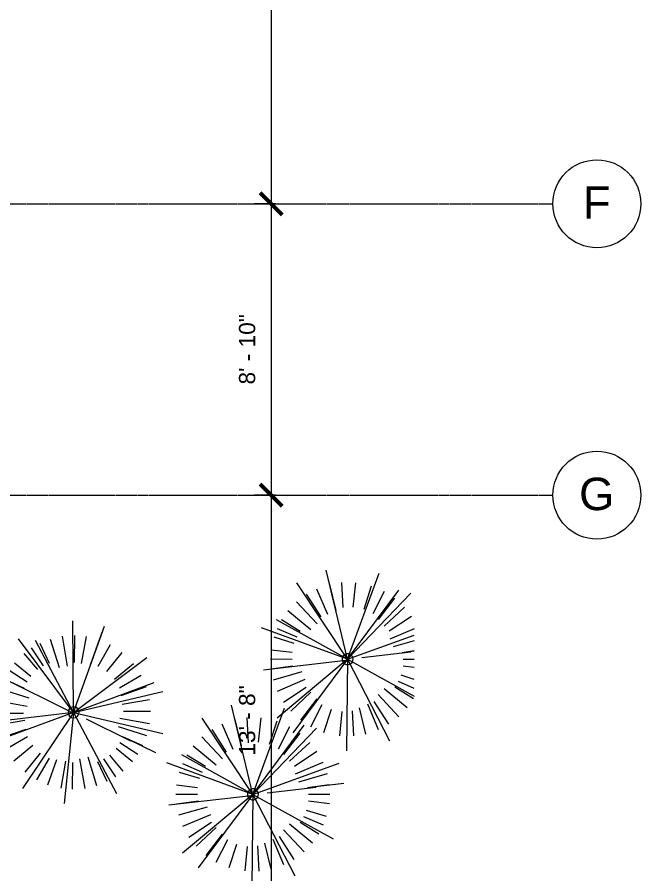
# Model space of a CAD drawing. Header units: inches. Extents: x 30 to 2293, y -1876 to -115.
# Drawn here: x 2065.7 to 2292.6, y -1148.2 to -836.6 of the extents above; entities that cross this region are included whole.
import ezdxf

# ---------------------------------------------------------------- set-up
doc = ezdxf.new("R2010")
doc.units = ezdxf.units.IN
doc.header["$MEASUREMENT"] = 0
doc.linetypes.add('Grid Line 1_2_', pattern=[0.875, 0.5, -0.125, 0.125, -0.125])
for name, color, linetype, lineweight in [('A-ANNO-DIMS', 211, 'Continuous', 9), ('A-ANNO-DIMS-64', 211, 'Continuous', 9), ('L-PLNT', 71, 'Continuous', 9), ('S-GRID', 1, 'Continuous', 9), ('S-GRID-IDEN', 1, 'Continuous', 9)]:
    doc.layers.add(name, color=color, linetype=linetype, lineweight=lineweight)
doc.styles.add('Arial', font='arial.ttf', dxfattribs={"height": 5.901198})
doc.styles.add('Arial_1', font='arial.ttf', dxfattribs={"height": 11.802395})
doc.dimstyles.new('Linear_-_3_32__Arial_3', dxfattribs={"dimscale": 12, "dimtxt": 6, "dimasz": 0.666667, "dimexe": 0.5, "dimexo": 0.333333, "dimgap": 0.333333, "dimtad": 1, "dimdec": 0, "dimzin": 1, "dimdsep": 46, "dimlunit": 4, "dimtxsty": 'Arial', "dimblk1": 'OBLIQUE', "dimblk2": 'OBLIQUE', "dimsah": 1, "dimcen": 0.09, "dimdle": 0.5, "dimazin": 0, "dimtfac": 1, "dimtdec": 4, "dimtix": 1, "dimtmove": 0, "dimatfit": 3, "dimfxl": 1, "dimtvp": 1, "dimfrac": 2, "dimtolj": 1, "dimtzin": 0, "dimarcsym": 2})

# ---------------------------------------------------------------- blocks, each defined once
blk = doc.blocks.new('RPC Shrub - Thevetia 5_-6_-453034-Floor Plan - Office Annex')
at = {"layer": 'L-PLNT', "color": 252}
for p, q in [((0, 0), (4.76, 33)), ((0, 0), (-14.27, 30.13)), ((0, 0), (13.06, 28.42)), ((0, 0), (17.61, 28.31)), ((-13.3, 27.78), (-8.64, 18.07)), ((-12.09, 25.26), (-7.86, 16.43)), ((-7.96, 26.84), (-5.59, 18.01)), ((-2.95, 27.84), (-2.02, 18.97)), ((2.95, 27.84), (2.02, 18.97)), ((7.96, 26.84), (5.59, 18.01)), ((12.09, 25.26), (7.86, 16.43)), ((0, 0), (-23.79, 23.36)), ((-16.33, 22.75), (-10.57, 14.53)), ((16.33, 22.75), (10.57, 14.53)), ((-19.56, 20.03), (-12.68, 13.05)), ((19.56, 20.03), (12.68, 13.05)), ((-22.54, 16.61), (-13.53, 10.3)), ((0, 0), (28.36, 17.54)), ((22.54, 16.61), (13.53, 10.3)), ((-24.88, 12.85), (-15.27, 7.81)), ((24.88, 12.85), (15.27, 7.81)), ((31.57, 10.71), (20.84, 7.07)), ((0, 0), (-28.22, 8.69)), ((-26.46, 9.16), (-18.94, 6.43)), ((4.91, 1.65), (22, 7.37)), ((26.46, 9.16), (18.94, 6.43)), ((0, 0), (-33, 4.76)), ((-27.42, 5.69), (-19.78, 4.12)), ((27.42, 5.69), (19.78, 4.12)), ((-27.9, 2.4), (-20.28, 1.69)), ((0, 0), (-20.61, -26.21)), ((0, 0), (-13.93, -30.29)), ((0, 0), (31.86, -9.81)), ((0, 0), (21.02, -25.88)), ((0, 0), (6.52, -32.7)), ((27.9, 2.4), (20.28, 1.69)), ((-29.1, -10.08), (0.46, -0.17)), ((-27.9, -2.4), (-20.28, -1.69)), ((27.9, -2.4), (20.28, -1.69)), ((-27.42, -5.69), (-19.78, -4.12)), ((27.42, -5.69), (19.78, -4.12)), ((-26.46, -9.16), (-18.94, -6.43)), ((-24.88, -12.85), (-15.27, -7.81)), ((24.88, -12.85), (15.27, -7.81)), ((26.46, -9.16), (18.94, -6.43)), ((-22.54, -16.61), (-13.53, -10.3)), ((22.54, -16.61), (13.53, -10.3)), ((-19.56, -20.03), (-12.68, -13.05)), ((-16.33, -22.75), (-10.57, -14.53)), ((16.33, -22.75), (10.57, -14.53)), ((19.56, -20.03), (12.68, -13.05)), ((-12.09, -25.26), (-7.86, -16.43)), ((-7.96, -26.84), (-5.59, -18.01)), ((7.96, -26.84), (5.59, -18.01)), ((12.09, -25.26), (7.86, -16.43)), ((-2.95, -27.84), (-2.02, -18.97)), ((2.95, -27.84), (2.02, -18.97))]:
    blk.add_line(p, q, dxfattribs=at)
for start, end in [(0, 180), (180, 0)]:
    blk.add_arc((0, 0), 2, start, end, dxfattribs=at)
blk = doc.blocks.new('RPC Shrub - Thevetia 5_-6_-V49-Floor Plan - Office Annex')
at = {"layer": 'L-PLNT', "color": 252}
for p, q in [((0, 0), (4.76, 33)), ((0, 0), (-14.27, 30.13)), ((0, 0), (13.06, 28.42)), ((0, 0), (17.61, 28.31)), ((-13.3, 27.78), (-8.64, 18.07)), ((-12.09, 25.26), (-7.86, 16.43)), ((-7.96, 26.84), (-5.59, 18.01)), ((-2.95, 27.84), (-2.02, 18.97)), ((2.95, 27.84), (2.02, 18.97)), ((7.96, 26.84), (5.59, 18.01)), ((12.09, 25.26), (7.86, 16.43)), ((0, 0), (-23.79, 23.36)), ((-16.33, 22.75), (-10.57, 14.53)), ((16.33, 22.75), (10.57, 14.53)), ((-19.56, 20.03), (-12.68, 13.05)), ((19.56, 20.03), (12.68, 13.05)), ((-22.54, 16.61), (-13.53, 10.3)), ((21.48, 15.86), (13.53, 10.3)), ((-24.88, 12.85), (-15.27, 7.81)), ((0, 0), (21.96, 13.58)), ((22.39, 11.54), (15.27, 7.81)), ((0, 0), (-28.22, 8.69)), ((-26.46, 9.16), (-18.94, 6.43)), ((4.91, 1.65), (22, 7.37)), ((23.14, 7.95), (18.94, 6.43)), ((23.16, 7.86), (20.84, 7.07)), ((0, 0), (-33, 4.76)), ((-27.42, 5.69), (-19.78, 4.12)), ((23.78, 4.94), (19.78, 4.12)), ((-27.9, 2.4), (-20.28, 1.69)), ((0, 0), (-20.61, -26.21)), ((0, 0), (-13.93, -30.29)), ((0, 0), (26.55, -8.17)), ((0, 0), (21.02, -25.88)), ((0, 0), (6.52, -32.7)), ((24.38, 2.07), (20.28, 1.69)), ((-29.1, -10.08), (0.46, -0.17)), ((-27.9, -2.4), (-20.28, -1.69)), ((25.28, -2.15), (20.28, -1.69)), ((-27.42, -5.69), (-19.78, -4.12)), ((25.96, -5.39), (19.78, -4.12)), ((-26.46, -9.16), (-18.94, -6.43)), ((-24.88, -12.85), (-15.27, -7.81)), ((24.88, -12.85), (15.27, -7.81)), ((26.46, -9.16), (18.94, -6.43)), ((-22.54, -16.61), (-13.53, -10.3)), ((22.54, -16.61), (13.53, -10.3)), ((-19.56, -20.03), (-12.68, -13.05)), ((-16.33, -22.75), (-10.57, -14.53)), ((16.33, -22.75), (10.57, -14.53)), ((19.56, -20.03), (12.68, -13.05)), ((-12.09, -25.26), (-7.86, -16.43)), ((-7.96, -26.84), (-5.59, -18.01)), ((7.96, -26.84), (5.59, -18.01)), ((12.09, -25.26), (7.86, -16.43)), ((-2.95, -27.84), (-2.02, -18.97)), ((2.95, -27.84), (2.02, -18.97))]:
    blk.add_line(p, q, dxfattribs=at)
for start, end in [(0, 180), (180, 0)]:
    blk.add_arc((0, 0), 2, start, end, dxfattribs=at)
blk = doc.blocks.new('Grid - Grid Head - Circle-50561-Floor Plan - Office Annex')
at = {"layer": 'S-GRID-IDEN', "color": 7}
blk.add_circle((0, 0), 0.25, dxfattribs=at)
blk = doc.blocks.new('Open Source Metal Building_Exterior_rvt-1-Floor Plan - Office Annex')
at = {"layer": 'S-GRID', "linetype": 'Grid Line 1_2_'}
for p, q in [((62.02, -904.46), (2260.57, -904.46)), ((62.02, -1010.46), (2260.57, -1010.46))]:
    blk.add_line(p, q, dxfattribs=at)
at = {"lineweight": 9}
for name, p, rotation in [('RPC Shrub - Thevetia 5_-6_-V49-Floor Plan - Office Annex', (2185.87, -1070.14), 348.0855123687214), ('RPC Shrub - Thevetia 5_-6_-453034-Floor Plan - Office Annex', (2086.19, -1089.46), 314.9999999999999), ('RPC Shrub - Thevetia 5_-6_-453034-Floor Plan - Office Annex', (2151.45, -1119.29), 348.0855123687214)]:
    blk.add_blockref(name, p, dxfattribs=dict(at, rotation=rotation))
at = {"layer": 'S-GRID-IDEN', "char_height": 11.8, "attachment_point": 2, "line_spacing_factor": 0.938532, "style": 'Arial_1', "bg_fill": 3, "box_fill_scale": 1.25, "bg_fill_color": 0, "bg_fill_transparency": 0}
for s, insert, width in [('F', (2276.51, -898.1), 11.952), ('G', (2276.51, -1004.1), 15.264)]:
    blk.add_mtext(s, dxfattribs=dict(at, insert=insert, width=width))
at = {"color": 170, "lineweight": 5, "xscale": 63.99999999999997, "yscale": 63.99999999999997, "zscale": 63.99999999999997, "rotation": 269.9999999999994}
for p in [(2276.57, -904.46), (2276.57, -1010.46)]:
    blk.add_blockref('Grid - Grid Head - Circle-50561-Floor Plan - Office Annex', p, dxfattribs=at)
blk = doc.blocks.new('DIMBLOCK65-Floor Plan - Office Annex')
at = {"layer": 'A-ANNO-DIMS-64'}
for p, q in [((2158.03, -690.46), (2158.03, -904.46)), ((2159.68, -696.46), (2152.03, -696.46)), ((2158.03, -696.46), (2159.68, -696.46)), ((2159.68, -904.46), (2152.03, -904.46)), ((2158.03, -904.46), (2159.68, -904.46))]:
    blk.add_line(p, q, dxfattribs=at)
at = {"layer": 'A-ANNO-DIMS-64', "lineweight": 50}
for p, q in [((2158.03, -696.46), (2154.03, -692.46)), ((2158.03, -696.46), (2162.03, -700.46)), ((2158.03, -904.46), (2154.03, -900.46)), ((2158.03, -904.46), (2162.03, -908.46))]:
    blk.add_line(p, q, dxfattribs=at)
at = {"layer": 'A-ANNO-DIMS-64', "color": 0, "insert": (2146.37, -813.2), "char_height": 5.901, "width": 30.5723, "attachment_point": 1, "rotation": 90, "line_spacing_factor": 0.938532, "style": 'Arial'}
blk.add_mtext('17\' - 4"', dxfattribs=at)
blk = doc.blocks.new('_Oblique')
at = {"color": 0, "linetype": 'ByBlock', "lineweight": -2}
blk.add_line((-0.5, -0.5), (0.5, 0.5), dxfattribs=at)
blk = doc.blocks.new('DIMBLOCK66-Floor Plan - Office Annex')
at = {"layer": 'A-ANNO-DIMS-64', "lineweight": 50}
for p, q in [((2158.03, -904.46), (2154.03, -900.46)), ((2158.03, -904.46), (2162.03, -908.46)), ((2158.03, -1010.46), (2154.03, -1006.46)), ((2158.03, -1010.46), (2162.03, -1014.46))]:
    blk.add_line(p, q, dxfattribs=at)
at = {"layer": 'A-ANNO-DIMS-64'}
for p, q in [((2159.68, -904.46), (2152.03, -904.46)), ((2158.03, -904.46), (2158.03, -1010.46)), ((2158.03, -904.46), (2159.68, -904.46)), ((2159.68, -1010.46), (2152.03, -1010.46)), ((2158.03, -1010.46), (2159.68, -1010.46))]:
    blk.add_line(p, q, dxfattribs=at)
at = {"layer": 'A-ANNO-DIMS-64', "color": 0, "insert": (2146.37, -970.2), "char_height": 5.901, "width": 30.5723, "attachment_point": 1, "rotation": 90, "line_spacing_factor": 0.938532, "style": 'Arial'}
blk.add_mtext('8\' - 10"', dxfattribs=at)
blk = doc.blocks.new('DIMBLOCK67-Floor Plan - Office Annex')
at = {"layer": 'A-ANNO-DIMS-64', "lineweight": 50}
for p, q in [((2158.03, -1010.46), (2154.03, -1006.46)), ((2158.03, -1010.46), (2162.03, -1014.46)), ((2158.03, -1174.46), (2154.03, -1170.46)), ((2158.03, -1174.46), (2162.03, -1178.46))]:
    blk.add_line(p, q, dxfattribs=at)
at = {"layer": 'A-ANNO-DIMS-64'}
for p, q in [((2159.68, -1010.46), (2152.03, -1010.46)), ((2158.03, -1010.46), (2158.03, -1174.46)), ((2158.03, -1010.46), (2159.68, -1010.46)), ((2159.68, -1174.46), (2152.03, -1174.46)), ((2158.03, -1174.46), (2159.68, -1174.46))]:
    blk.add_line(p, q, dxfattribs=at)
at = {"layer": 'A-ANNO-DIMS-64', "color": 0, "insert": (2146.37, -1105.2), "char_height": 5.901, "width": 30.5723, "attachment_point": 1, "rotation": 90, "line_spacing_factor": 0.938532, "style": 'Arial'}
blk.add_mtext('13\' - 8"', dxfattribs=at)

msp = doc.modelspace()

# ---------------------------------------------------------------- dimensions: what is measured, and where the dimension line sits
at = {"layer": 'A-ANNO-DIMS'}
for base, p1, p2, override, picture, middle in [((2158.03, -904.46), (2163.68, -696.46), (2163.68, -904.46), {"dimpost": '<>', "dimfxl": 208}, 'DIMBLOCK65-Floor Plan - Office Annex', (2151.06, -800.46)), ((2158.03, -1010.46), (2163.68, -904.46), (2163.68, -1010.46), {"dimpost": '<>', "dimfxl": 106}, 'DIMBLOCK66-Floor Plan - Office Annex', (2151.01, -957.46)), ((2158.03, -1174.46), (2163.68, -1010.46), (2163.68, -1174.46), {"dimpost": '<>', "dimfxl": 164}, 'DIMBLOCK67-Floor Plan - Office Annex', (2151.01, -1092.46))]:
    dim = msp.add_linear_dim(base=base, p1=p1, p2=p2, angle=90, dimstyle='Linear_-_3_32__Arial_3', override=override, dxfattribs=at)
    dim.commit()
    dim.dimension.update_dxf_attribs({"geometry": picture, "text_midpoint": middle})

# ---------------------------------------------------------------- next in the draw order: block references
at = {"lineweight": 5}
msp.add_blockref('Open Source Metal Building_Exterior_rvt-1-Floor Plan - Office Annex', (0, 0), dxfattribs=at)

doc.saveas('drawing.dxf')
